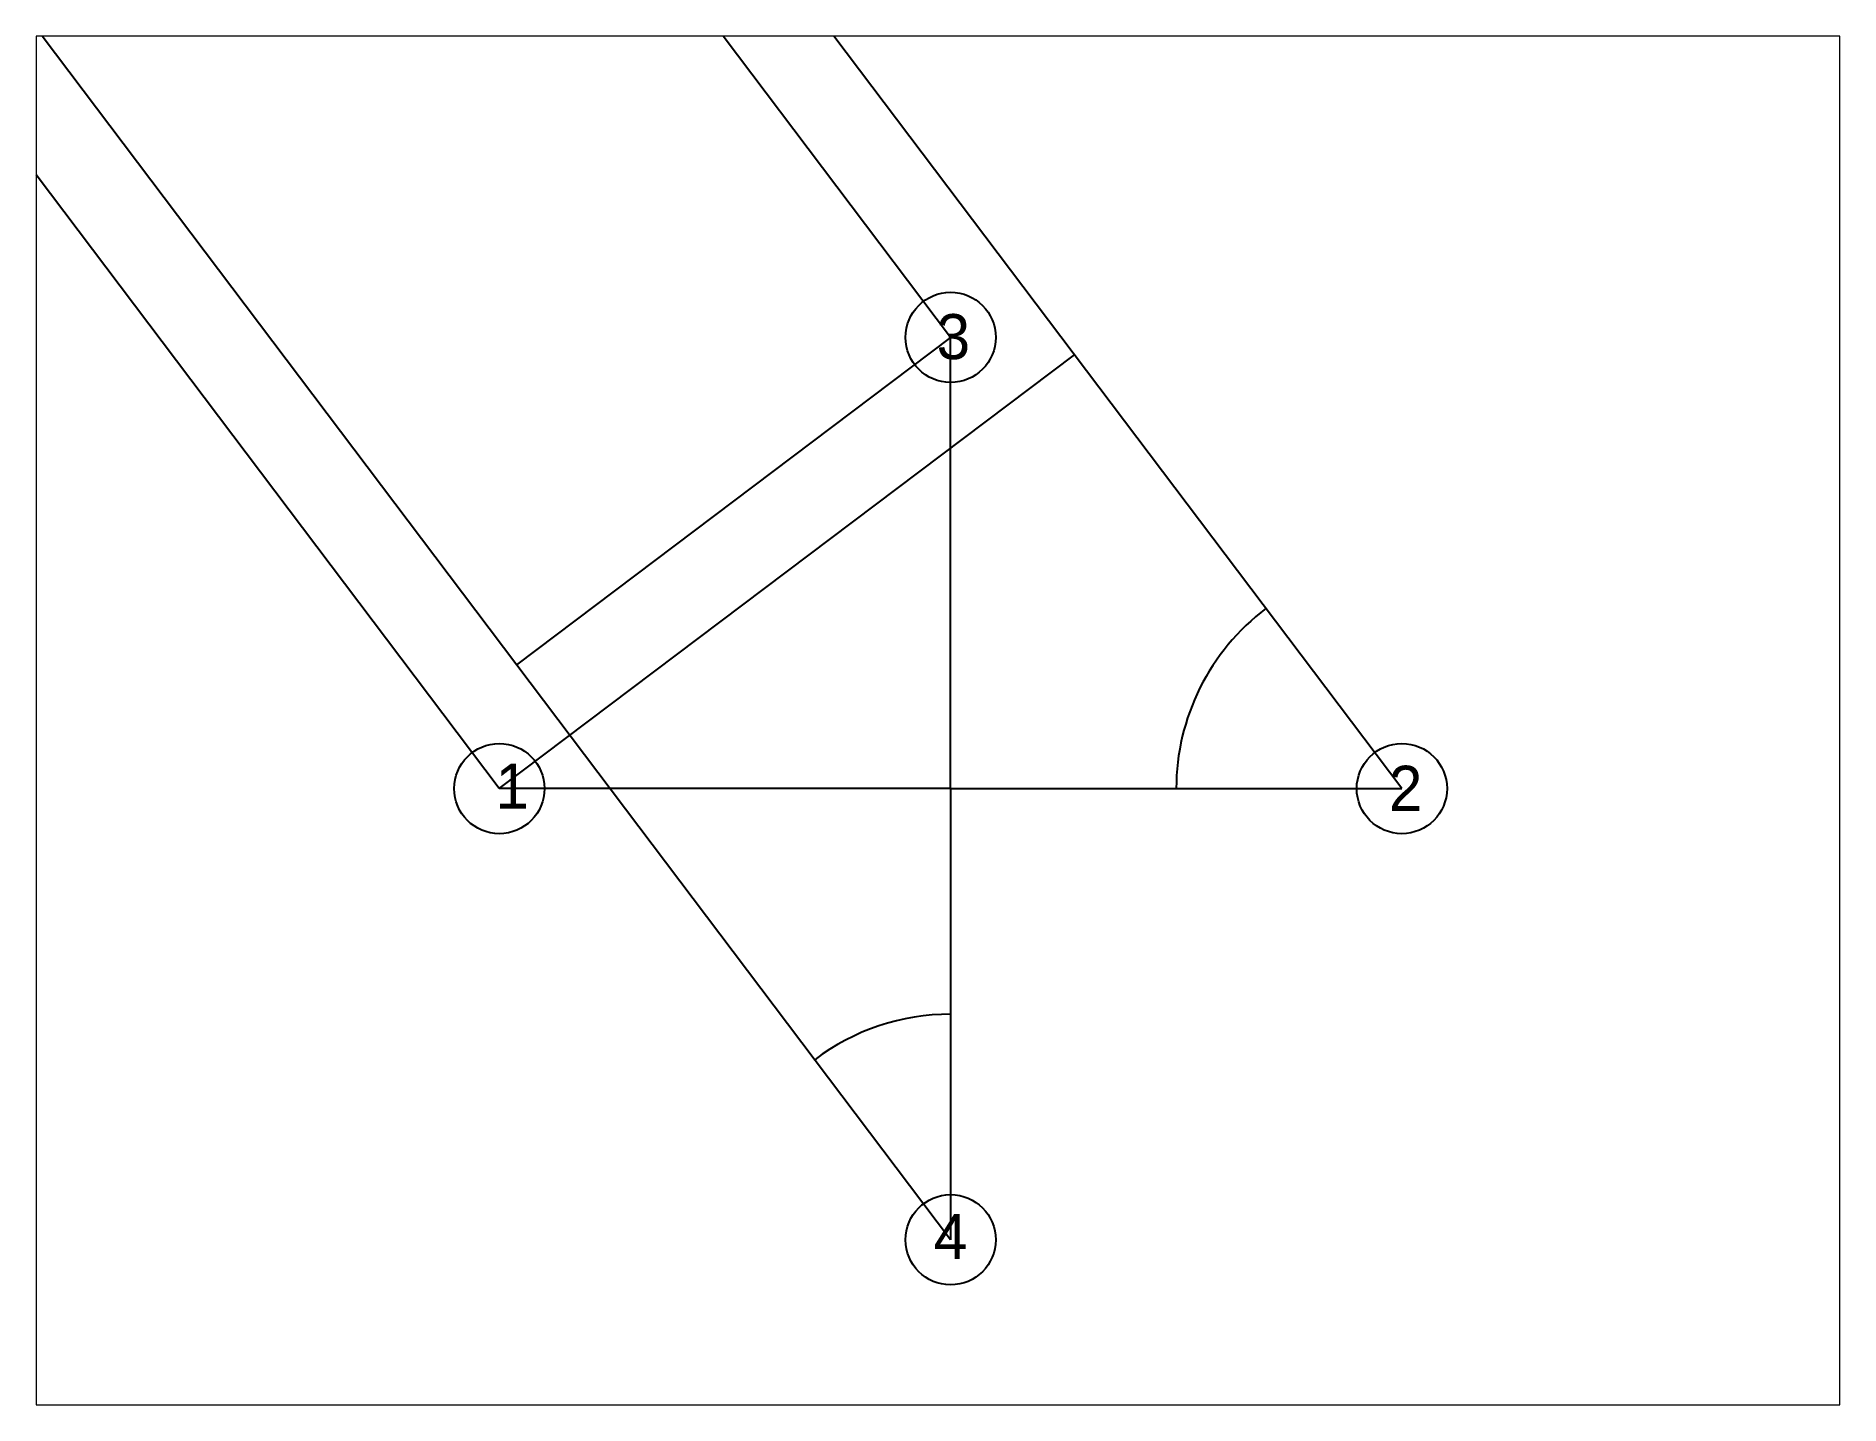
# Paper-space layout 'Layout2' of a CAD drawing. Header units: millimetres. Extents: x 26 to 235, y 20 to 179.
# The model-space entities are those that its viewports show. They can reach past a viewport. Long polylines and large blocks are cut down to what shows.
import ezdxf

# ---------------------------------------------------------------- set-up
doc = ezdxf.new("R2010")
doc.units = ezdxf.units.MM
doc.header["$LTSCALE"] = 1000
doc.layers.add('Rad2_x', color=30, linetype='Continuous')
doc.layers.add('Rad2_y', color=72, linetype='Continuous')

msp = doc.modelspace()

# ---------------------------------------------------------------- linework, layer by layer
for q in [(0, 2), (-2, 0), (2, 0), (0, -2)]:
    msp.add_line((0, 0), q)
for centre in [(0, 2), (-2, 0), (2, 0), (0, -2)]:
    msp.add_circle(centre, 0.2)
at = {"layer": 'Rad2_x'}
for p, q in [((2, 0), (-2.5745, 6.0624)), ((-2, 0), (-5.1233, 4.1391)), ((-2, 0), (0.5488, 1.9232))]:
    msp.add_line(p, q, dxfattribs=at)
msp.add_arc((2, 0), 1, 127.0372, 180, dxfattribs=at)
at = {"layer": 'Rad2_y'}
for p, q in [((0, 2), (-2.8873, 5.8264)), ((0, -2), (-4.8105, 4.3751)), ((0, 2), (-1.9232, 0.5488))]:
    msp.add_line(p, q, dxfattribs=at)
msp.add_arc((0, -2), 1, 90, 127.0372, dxfattribs=at)

# ---------------------------------------------------------------- texts
for s, p in [('3', (-0.0622, 1.9033)), ('1', (-2.017, -0.089)), ('2', (1.9422, -0.0988)), ('4', (-0.0747, -2.0857))]:
    msp.add_text(s, height=0.2).set_placement(p)

psp = doc.layouts.new('Layout2')

# ---------------------------------------------------------------- viewports
at = {"layer": '0', "view_target_point": (0.4418, 0.3169)}
psp.add_viewport(center=(130.71, 99.21), size=(209.13, 158.73), view_center_point=(-0.4975, -0.015), view_height=6.067756, dxfattribs=at)

doc.saveas('drawing.dxf')
